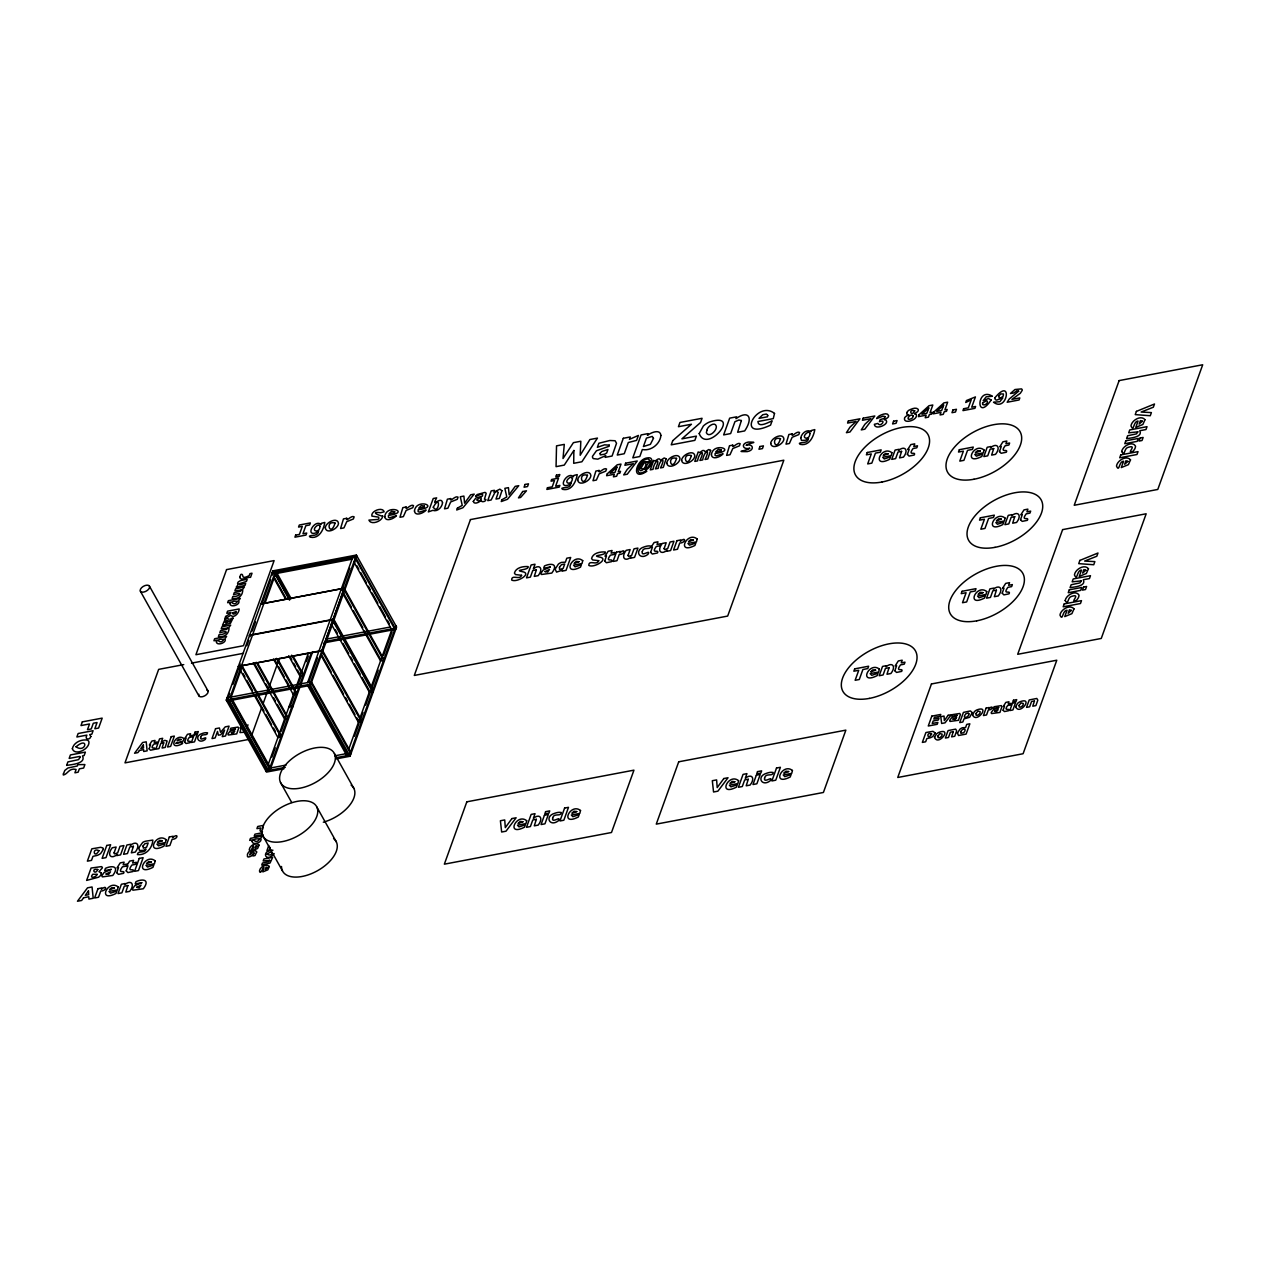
<?xml version="1.0" encoding="UTF-8"?>
<svg xmlns="http://www.w3.org/2000/svg" width="1266" height="1266" viewBox="0 0 1266 1266"><rect width="100%" height="100%" fill="white"/><g stroke="black" fill="none" stroke-linecap="round" stroke-linejoin="round"><path stroke-width="1.5" d="M243.452 729.643L243.816 731.131M283.98 768.779L266.477 772.086L226.25 700.098L272.807 570.871L356.379 555.046L396.606 627.018L350.049 756.261L336.44 758.84M227.674 698.927L229.668 693.42M232.96 684.257L240.224 664.08M246.838 645.739L248.816 640.248M252.124 631.085L255.416 621.907M262.03 603.581L270.608 579.733M272.253 575.207L271.984 573.15L355.556 557.309L395.783 629.297L323.874 642.922M242.613 665.346L230.729 698.341L230.111 697.25L275.038 572.564L289.914 599.198M265.069 602.996L275.64 573.656M247.392 726.431L247.978 724.817M251.649 735.467L261.556 707.963M262.885 704.292L279.39 658.447M266.699 768.731L265.876 770.994L285.309 767.323M268.012 765.06L308.303 653.209M271.921 756.973L275.228 747.81M281.179 731.305L285.799 718.471M294.377 694.638L289.756 707.472L289.154 706.381L292.193 705.811L292.81 706.903M297.684 685.476L300.991 676.297M306.277 661.627L308.255 656.136M269.737 768.145L298.808 687.47M300.121 683.798L311.357 652.623M312.623 651.895L270.354 769.237L231.678 700.051M307.591 682.58L352.502 557.895M308.857 681.836L317.45 657.988M341.883 590.146L349.812 568.149M321.722 650.55L238.15 666.391L321.865 650.819L344.178 588.215L260.606 604.04L344.178 588.215M350.049 756.261L309.822 684.273L356.379 555.046M262.885 827.521L262.663 829.309M268.788 845.482L266.936 850.625L269.136 850.214L270.149 847.413M348.53 749.804L370.02 690.16M370.985 687.454L392.128 628.791M347.644 753.381L346.837 755.66L307.812 685.856M354.433 736.226L359.053 723.392M361.032 717.885L363.01 712.394M365.652 705.051L370.273 692.217L369.672 691.125L372.71 690.556M372.267 686.71L378.202 670.22M383.487 655.551L392.08 631.702M395.989 625.942L349.448 755.169L335.838 757.748M318.589 530.929C317.988 536.895 311.879 534.537 309.458 536.135A4.478 2.421 -29.2 0 0 310.423 537.195C319.206 539.063 323.653 529.599 324.824 522.431L321.469 523.285A20.351 10.967 -29.2 0 0 320.884 524.63L320.409 523.997C314.348 519.946 305.549 535.597 315.218 533.128A4.399 2.374 -29.2 0 0 318.557 530.929M570.982 483.106C570.396 489.072 564.288 486.714 561.867 488.328A4.478 2.421 -29.2 0 0 562.816 489.388C571.615 491.24 576.062 481.776 577.233 474.608L573.878 475.462A20.351 10.967 -29.2 0 0 573.292 476.823L572.818 476.174C566.757 472.123 557.942 487.774 567.627 485.321A4.399 2.374 -29.2 0 0 570.966 483.106M274.184 853.601C265.638 863.744 260.479 850.341 272.965 850.198M245.319 732.191L239.954 732.555L241.284 727.586L240.097 727.808L241.869 725.972M272.38 572.232L356.98 556.138L310.423 685.365L226.867 701.19M273.899 573.989L352.28 559.145M249.529 635.485L333.1 619.66M183.744 664.618L158.661 669.366L124.986 762.876L248.405 739.486M191.451 663.147L243.515 653.288M326.027 639.188L390.165 627.034M325.22 641.466L340.76 638.523M344.653 637.779L395.182 628.205M337.832 639.377L341.725 638.634M238.91 667.752L241.948 667.166L280.973 736.97L277.919 737.556L239.86 669.445M227.073 697.835L310.645 681.994L350.872 753.982M226.25 700.098L309.822 684.273M293.712 693.721L296.766 693.135L277.729 659.095M278.267 736.575L281.321 736.005L242.312 666.201M267.996 768.478L286.132 765.044M334.715 755.834L346.378 753.634M263.502 825.369L257.71 826.476L256.919 828.644L260.717 827.932L260.1 829.879A4.922 2.643 -29.2 0 0 260.749 831.398L262.473 831.73M261.92 832.838L254.941 834.167L254.197 836.209L262.948 834.547M355.809 559.382L394.818 629.186L391.78 629.756L353.72 561.661M356.917 565.791L358.832 569.194M360.731 572.596L366.444 582.819M368.343 586.221L370.242 589.624M372.141 593.026L377.854 603.249M379.753 606.651L385.465 616.874M387.364 620.277L389.279 623.679M344.938 589.576L383.946 659.38M344.589 590.542L383.598 660.346L380.544 660.931L342.485 592.836M343.798 593.564L351.41 607.174M353.309 610.576L362.82 627.604M364.719 631.006L380.908 659.95M334.05 619.77L373.074 689.574M373.328 691.647L332.942 619.39L249.37 635.216L250.146 636.576M333.354 621.717L372.362 691.521L369.324 692.106L331.265 623.996M335.411 629.835L337.326 633.237M339.225 636.64L341.124 640.058M343.023 643.46L348.736 653.667M350.635 657.07L352.549 660.488M354.448 663.89L360.161 674.098M362.06 677.5L368.723 689.432M322.83 650.946L361.839 720.75L358.8 721.319L356.885 717.917M322.482 651.911L361.49 721.715L358.436 722.3L321.327 655.899M276.985 573.166L291.243 598.707M321.691 654.933L331.201 671.945M333.1 675.364L343.561 694.085M345.476 697.487L347.375 700.889M349.274 704.292L354.986 714.515M275.213 573.735L288.521 597.584M275.292 574.637L289.566 600.163M272.807 570.871L273.409 571.963M274.864 578.293L285.91 598.074M274.152 578.609L285.562 599.04M311.594 682.121L350.603 751.925M292.952 655.899L303.429 674.636M309.126 685.602L348.134 755.406M291.655 655.171L303.08 675.601L300.026 676.186L288.616 655.756M289.914 656.484L291.813 659.887M293.712 663.289L295.627 666.691M297.526 670.11L300.374 675.205M334.414 753.587A30.59 16.474 -29.2 0 1 300.232 788.148A30.59 16.474 -29.2 0 1 287.778 762.433A30.59 16.474 -29.2 0 1 334.414 753.587L353.926 788.496M276.431 658.367L296.402 694.116L293.364 694.686L273.377 658.937M274.675 659.665L276.589 663.067M278.488 666.486L284.201 676.693M286.1 680.095L288.949 685.207M257.536 663.02L287.983 717.49M256.238 662.292L287.635 718.471L284.581 719.041L253.184 662.862M254.498 663.59L264.008 680.617M265.907 684.02L268.756 689.131M273.519 697.645L275.418 701.048M277.333 704.45L284.945 718.075M243.072 673.591L244.971 676.994M246.87 680.396L252.583 690.619M255.431 695.714L263.993 711.049M265.907 714.451L271.604 724.658M273.519 728.061L275.418 731.479M316.832 807.012A30.59 16.474 -29.2 0 1 282.65 841.558A30.59 16.474 -29.2 0 1 270.18 815.842A30.59 16.474 -29.2 0 1 316.832 807.012L336.329 841.906M280.53 782.515L291.686 802.47M232.026 699.069L270.085 767.18M231.251 700.13L269.31 768.225L268.487 770.503L229.478 700.699M228.165 700.953L267.173 770.757M149.483 586.221A5.191 2.801 -29.2 0 1 143.675 592.077A5.191 2.801 -29.2 0 1 141.57 587.709A5.191 2.801 -29.2 0 1 149.483 586.221L208.004 690.92M140.336 591.127L198.857 695.825M262.948 835.94L282.46 870.834M206.769 689.986A5.191 2.801 -29.2 0 1 204.649 695.889A5.191 2.801 -29.2 0 1 198.857 694.243M333.559 838.551A30.59 16.474 -29.2 0 1 316.595 871.214A30.59 16.474 -29.2 0 1 281.511 866.498M351.141 785.142A30.59 16.474 -29.2 0 1 350.16 804.59A30.59 16.474 -29.2 0 1 323.321 822.204M382.743 516.18C382.11 521.37 370.985 525.485 368.897 520.089L377.79 519.471A1.867 1.013 -29.2 0 0 378.866 518.506L378.645 517.161L371.887 516.101C370.558 510.958 382.775 506.432 384.152 511.812L380.591 512.73C370.527 511.29 377.3 515.215 382.743 516.18M647.274 462.043L649.854 460.871C637.795 477.298 656.168 462.913 648.034 458.972C638.808 458.593 632.066 479.988 646.261 470.588L646.815 471.3C630.231 482.393 636.149 458.83 647.432 457.928A5.934 3.197 -29.2 0 1 650.866 458.355C654.997 461.837 646.024 473.262 644.473 468.357C635.326 477.029 640.913 458.403 647.274 462.043M473.278 501.431C474.022 505.039 479.687 502.127 481.175 500.276C480.906 502.744 486.002 501.7 485.954 499.595L484.451 499.152L486.128 493.566A4.225 2.279 -29.2 0 0 484.957 492.395L477.14 494.547L475.589 496.399L481.397 494.12L482.694 494.8L482.314 496.161L475.779 498.092L473.278 501.431M346.726 518.285C345.665 522.842 351.22 514.803 354.132 516.845L353.372 518.981L346.742 521.671L343.956 527.89L340.57 528.523L343.466 518.902L346.726 518.285M406.117 507.017C405.057 511.591 410.611 503.551 413.523 505.593L412.748 507.729L406.133 510.42L403.348 516.639L399.961 517.272L402.841 507.65L406.117 507.017M450.664 498.582C449.604 503.156 455.143 495.117 458.07 497.158L457.295 499.295L450.664 501.985L447.895 508.204L444.508 508.837L447.389 499.2L450.664 498.582M599.135 470.461C598.074 475.019 603.629 466.98 606.541 469.021L605.765 471.158L599.15 473.848L596.365 480.067L592.979 480.716L595.859 471.079L599.135 470.461M732.761 445.141C731.701 449.715 737.255 441.676 740.167 443.717L739.391 445.854L732.777 448.544L729.991 454.747L726.605 455.396L729.485 445.759L732.761 445.141M792.152 433.89C791.092 438.447 796.646 430.424 799.558 432.466L798.783 434.602L792.152 437.292L789.383 443.496L785.996 444.144L788.876 434.507L792.152 433.89M72.352 748.681C74.726 756.356 89.522 749.266 88.952 742.066A7.343 3.956 -29.2 0 0 87.101 740.088C81.182 739.186 73.745 742.398 72.352 748.681M259.087 845.134L257.615 848.489L252.63 850.53C255.906 837.443 250.114 856.148 249.275 849.47C249.798 845.53 256.365 841.684 259.087 845.134M269.326 866.482L267.838 869.837L262.869 871.878C266.129 858.791 260.353 877.496 259.498 870.818C260.036 866.878 266.588 863.032 269.326 866.482M1073.995 608.883L1071.891 613.662L1064.769 616.589L1067.064 610.228C1062.158 610.291 1063.013 622.033 1059.974 615.07C1060.734 609.437 1070.102 603.945 1073.995 608.883M1088.459 568.719L1086.355 573.498L1079.249 576.41L1081.544 570.048C1076.622 570.127 1077.493 581.869 1074.438 574.906C1075.198 569.273 1084.566 563.781 1088.459 568.719M1130.522 459.859L1128.402 464.654L1121.296 467.565L1123.591 461.204C1118.685 461.267 1119.54 473.009 1116.485 466.046C1117.245 460.428 1126.629 454.921 1130.522 459.859M1144.986 419.695L1142.882 424.474L1135.76 427.402L1138.055 421.04C1133.149 421.103 1134.02 432.845 1130.965 425.882C1131.725 420.249 1141.093 414.757 1144.986 419.695M573.862 450.474L573.704 463.309L581.901 461.758L597.457 438.099L589.893 439.539L580.192 455.269L580.825 441.248L573.403 442.657L563.022 458.514L564.288 444.382L556.534 445.854L556.059 466.648L564.272 465.097L573.862 450.474M991.136 400.024C975.659 422.971 976.371 386.019 992.402 396.258L986.167 396.812L983.16 400.721L988.414 398.489L991.136 400.024M335.047 523.095C330.394 538.366 324.413 519.82 335.047 523.095M587.456 475.288C582.803 490.543 576.821 472.012 587.456 475.288M676.535 458.403C671.882 473.674 665.9 455.127 676.535 458.403M691.378 455.586C686.742 470.857 680.744 452.31 691.378 455.586M780.473 438.716C775.821 453.988 769.839 435.441 780.473 438.716M97.767 869.473C95.029 876.167 90.456 867.859 97.767 869.473M384.753 516.702C385.37 522.383 394.122 518.712 396.432 515.642L389.706 517.762L388.456 517.272L388.456 515.373C411.529 512.477 386.336 503.156 384.753 516.702M414.457 511.068C415.058 516.765 423.809 513.078 426.12 510.024L419.394 512.129L418.144 511.654L418.144 509.739C441.233 506.859 416.039 497.538 414.457 511.068M711.397 454.81C712.014 460.507 720.765 456.82 723.076 453.766L716.35 455.871L715.1 455.396L715.084 453.481C738.173 450.585 712.98 441.28 711.397 454.81M699.212 433.558C706.982 454.51 742.667 411.118 709.435 422.037A11.03 5.934 -29.2 0 0 703.326 426.056L699.212 433.558M934.53 737.445C938.391 746.655 952.76 727.38 939.071 732.318A4.906 2.643 -29.2 0 0 936.349 734.106L934.53 737.445M972.573 714.958C976.45 724.168 990.819 704.877 977.115 709.83A4.906 2.643 -29.2 0 0 974.409 711.619L972.573 714.958M1015.68 706.792C1019.557 716.002 1033.926 696.711 1020.238 701.665A4.906 2.643 -29.2 0 0 1017.516 703.453L1015.68 706.792M994.949 397.714L995.076 399.091A5.017 2.706 -29.2 0 0 996.69 400.103L1002.878 397.856L999.855 401.718L993.525 402.208C1007.578 413.017 1012.784 376.176 994.949 397.714M227.595 628.047L226.756 629.376L220.537 630.674L219.793 632.715C231.551 629.503 224.747 635.105 219.129 634.582L218.401 636.624C226.092 637.542 229.415 632.288 228.988 627.35L230.681 625.135L221.946 626.781L221.202 628.822L227.595 628.047M241.315 589.988L240.477 591.317L234.242 592.615L233.514 594.656C245.272 591.444 238.467 597.046 232.833 596.523L232.105 598.565C239.796 599.483 243.119 594.229 242.692 589.291L244.385 587.076L235.65 588.737L234.922 590.763L241.315 589.988M227.516 621.084L227.31 622.492C223.607 624.534 225.823 619.216 227.516 621.084M114.098 852.825L114.462 853.885L117.659 852.904L120.033 846.289L123.926 845.561L120.571 854.867L116.678 855.61L117.042 854.582C110.506 859.883 106.835 854.503 112.231 847.777L116.14 847.033L114.098 852.825M116.757 872.685L118.403 874.379L123.577 873.334C125.92 869.141 116.472 875.028 122.422 866.83L126.173 866.118L126.901 864.092L123.15 864.805L124.115 862.146L120.223 862.89L117.042 867.843L118.529 867.574L116.757 872.685M126.22 870.881L127.866 872.591L133.041 871.53C135.383 867.352 125.935 873.239 131.886 865.042L135.636 864.33L136.364 862.304L132.613 863.016L133.579 860.358L129.686 861.086L126.505 866.055L127.993 865.77L126.22 870.881M149.151 748.871L150.464 750.232L154.594 749.377C156.478 746.038 148.913 750.738 153.677 744.186L156.683 743.617L157.253 742.003L154.262 742.556L155.038 740.436L151.92 741.021L149.372 744.994L150.559 744.772L149.151 748.871M184.678 742.129L185.991 743.49L190.137 742.651C192.021 739.297 184.456 744.012 189.22 737.445L192.21 736.875L192.796 735.261L189.805 735.831L190.565 733.694L187.463 734.296L184.915 738.268L186.102 738.046L184.678 742.129M604.721 561.028L606.367 562.737L611.541 561.677C613.883 557.499 604.436 563.386 610.386 555.173L614.137 554.461L614.865 552.451L611.114 553.147L612.079 550.488L608.186 551.232L605.006 556.201L606.493 555.916L604.721 561.028M628.094 555.331L628.458 556.407L631.655 555.41L634.029 548.811L637.922 548.083L634.567 557.388L630.674 558.132L631.038 557.103C624.486 562.389 620.831 557.024 626.227 550.299L630.136 549.555L628.094 555.331M650.629 552.324L652.275 554.033L657.45 552.973C659.792 548.795 650.344 554.682 656.294 546.485L660.045 545.773L660.773 543.747L657.022 544.459L657.988 541.801L654.095 542.528L650.914 547.498L652.417 547.213L650.629 552.324M666.09 458.798L663.289 467.391L660.535 467.914C666.707 455.159 659.317 459.843 658.162 468.357L655.408 468.879C661.564 455.982 654.205 461.014 653.019 469.338L650.249 469.86L653.019 462.185A66.924 36.049 -29.2 0 0 653.62 460.397C655.978 462.755 658.193 456.013 660.694 460.27L664.207 457.96L666.09 458.798M664.144 548.51L664.492 549.571L667.688 548.589L670.078 541.99L673.955 541.247L670.6 550.568L666.707 551.296L667.087 550.267C660.535 555.568 656.88 550.204 662.26 543.462L666.185 542.718L664.144 548.51M710.622 450.364L707.836 458.957L705.083 459.479C711.255 446.708 703.864 451.408 702.693 459.922L699.94 460.444C706.111 447.547 698.753 452.579 697.566 460.887L694.797 461.425L697.566 453.75A66.924 36.049 -29.2 0 0 698.167 451.962C700.525 454.32 702.741 447.578 705.241 451.835L708.754 449.525L710.622 450.364M894.856 670.743L896.502 672.452L901.677 671.391C904.019 667.214 894.571 673.101 900.522 664.887L904.272 664.175L905 662.165L901.25 662.862L902.215 660.203L898.322 660.947L895.141 665.916L896.629 665.631L894.856 670.743M907.39 454.383L909.035 456.077L914.21 455.032C916.552 450.838 907.105 456.725 913.055 448.528L916.806 447.816L917.533 445.79L913.783 446.502L914.748 443.844L910.855 444.572L907.675 449.541L909.178 449.272L907.39 454.383M999.491 451.582L1001.137 453.291L1006.312 452.231C1008.654 448.053 999.206 453.94 1005.157 445.743L1008.907 445.031L1009.635 443.005L1005.9 443.717L1006.85 441.043L1002.957 441.787L999.776 446.756L1001.279 446.471L999.491 451.582M1002.229 593.184L1003.859 594.893L1009.034 593.833C1011.376 589.655 1001.944 595.526 1007.894 587.329L1011.645 586.617L1012.373 584.591L1008.622 585.303L1009.572 582.645L1005.695 583.389L1002.514 588.358L1004.001 588.073L1002.229 593.184M1003.099 710.21L1004.413 711.571L1008.559 710.732C1010.426 707.393 1002.878 712.093 1007.641 705.526L1010.632 704.972L1011.217 703.342L1008.227 703.912L1008.986 701.775L1005.869 702.377L1003.337 706.349L1004.524 706.127L1003.099 710.21M1020.538 519.677L1022.184 521.386L1027.359 520.326C1029.701 516.148 1020.254 522.035 1026.204 513.838L1029.954 513.126L1030.682 511.1L1026.932 511.812L1027.897 509.138L1024.004 509.881L1020.823 514.851L1022.311 514.566L1020.538 519.677M118.197 886.96L117.501 889.84L108.971 891.454L110.553 893.147L116.852 891.058L115.981 893.464C96.802 903.228 107.974 878.746 118.197 886.96M155.164 860.848L154.468 863.728L145.938 865.343L147.521 867.036L153.819 864.963L152.949 867.352C133.769 877.116 144.941 852.635 155.164 860.848M166.147 839.675L165.45 842.539L156.921 844.153L158.503 845.862L164.802 843.773L163.931 846.163C144.751 855.927 155.924 831.445 166.147 839.675M183.966 738.632L183.396 740.927C165.071 746.608 185.991 739.945 182.193 743.822C166.843 751.64 175.784 732.049 183.966 738.632M526.688 820.716L525.976 823.58L517.462 825.195L519.044 826.904L525.327 824.815L524.472 827.204C505.276 836.968 516.449 812.487 526.688 820.716M582.724 560.648L582.028 563.512L573.498 565.127L575.08 566.836L581.379 564.747L580.508 567.136C561.329 576.9 572.501 552.419 582.724 560.648M580.524 810.509L579.828 813.389L571.298 815.003L572.881 816.697L579.179 814.608L578.309 817.013C559.129 826.777 570.301 802.296 580.524 810.509M697.155 538.968L696.458 541.832L687.929 543.446L689.511 545.155L695.809 543.067L694.939 545.456C675.759 555.22 686.932 530.739 697.155 538.968M738.584 780.679L737.888 783.559L729.358 785.173L730.941 786.866L737.239 784.778L736.369 787.183C717.189 796.931 728.361 772.45 738.584 780.679M774.523 413.444L773.273 418.619L757.923 421.531C758.192 428.288 768.604 422.29 772.102 420.834L770.551 425.139C734.565 442.008 756.751 399.233 774.523 413.444M792.437 770.472L791.725 773.352L783.195 774.966L784.793 776.659L791.076 774.586L790.221 776.976C771.026 786.74 782.198 762.259 792.437 770.472M891.913 452.753L891.217 455.633L882.687 457.248L884.269 458.941L890.568 456.868L889.697 459.257C870.517 469.021 881.69 444.54 891.913 452.753M879.364 669.128L878.667 671.993L870.138 673.607L871.736 675.316L878.018 673.227L877.164 675.617C857.968 685.381 869.141 660.899 879.364 669.128M984.014 449.968L983.318 452.848L974.788 454.462L976.371 456.156L982.669 454.067L981.799 456.472C962.619 466.236 973.791 441.739 984.014 449.968M986.736 591.57L986.04 594.434L977.51 596.049L979.109 597.758L985.391 595.669L984.537 598.058C965.341 607.822 976.513 583.341 986.736 591.57M1005.062 518.063L1004.365 520.943L995.836 522.557L997.418 524.251L1003.716 522.162L1002.846 524.567C983.666 534.315 994.839 509.834 1005.062 518.063M1065.197 600.543C1068.346 606.24 1067.507 597.584 1071.099 596.555C1082.335 592.757 1068.409 603.819 1076.543 600.29L1077.857 598.596A10.524 5.681 -29.2 0 0 1078.996 595.115C1075.91 589.655 1065.956 595.147 1065.197 600.543M1121.723 451.519C1124.857 457.216 1124.034 448.56 1127.626 447.531C1138.862 443.733 1124.936 454.795 1133.054 451.266L1134.383 449.572A10.524 5.681 -29.2 0 0 1135.507 446.091C1132.437 440.631 1122.483 446.123 1121.723 451.519M239.717 577.138C240.318 581.869 248.057 576.536 250.541 577.359L252.029 573.213L249.94 573.609L249.228 575.587C239.796 580.651 244.67 573.245 240.841 574.416L239.717 577.138M111.218 869.394L104.113 872.511L101.929 875.581A4.209 2.263 -29.2 0 0 102.419 876.879L112.801 875.455C119.874 866.007 112.009 865.295 105.442 868.349L104.635 870.597L111.218 869.394M141.76 882.703L134.671 885.82L132.471 888.89A4.209 2.263 -29.2 0 0 132.962 890.188L143.343 888.764C150.417 879.316 142.552 878.62 135.984 881.658L135.177 883.905L141.76 882.703M235.429 729.042L229.747 731.542L227.991 733.995A3.371 1.82 -29.2 0 0 228.386 735.024L236.695 733.884L238.673 728.219L238.04 727.095L230.808 728.203L230.159 730.007L235.429 729.042M550.235 567.01L543.146 570.127L540.946 573.197A4.209 2.263 -29.2 0 0 541.437 574.495L551.818 573.071C558.892 563.623 551.026 562.927 544.459 565.965L543.652 568.212L550.235 567.01M609.231 445.141L609.152 446.249L596.46 450.759L592.504 456.282A7.58 4.083 -29.2 0 0 593.39 458.609L597.805 459.162L605.749 455.586L605.116 457.358L612.079 456.045L616.526 443.29L615.118 440.742L609.848 440.489L598.834 443.258L597.378 447.309L604.547 444.841L609.231 445.141M957.159 715.448L951.478 717.933L949.722 720.401A3.371 1.82 -29.2 0 0 950.117 721.43L958.425 720.291L960.403 714.625L959.77 713.486L952.538 714.61L951.89 716.414L957.159 715.448M998.668 707.583L992.987 710.068L991.231 712.536A3.371 1.82 -29.2 0 0 991.626 713.565L999.934 712.426L1001.912 706.76L1001.279 705.621L994.047 706.745L993.399 708.549L998.668 707.583M325.283 527.875C326.406 534.695 338.228 528.808 338.497 523.38C337.658 516.528 325.457 522.399 325.283 527.875M521.576 575.302C519.946 580.572 511.591 573.973 511.654 580.002C516.575 583.12 532.844 573.371 522.257 571.646C512.888 569.7 529.33 570.38 528.159 566.598C523.159 566.203 515.784 567.516 514.407 573.15L515.515 574.558L521.576 575.302M577.692 480.051C578.799 486.872 590.621 480.985 590.905 475.573C590.067 468.705 577.866 474.592 577.692 480.051M598.723 560.68C597.093 565.965 588.737 559.35 588.801 565.38C593.722 568.497 609.99 558.749 599.404 557.024C590.035 555.078 606.477 555.774 605.306 551.992C600.306 551.596 592.931 552.91 591.554 558.543L592.662 559.936L598.723 560.68M666.771 463.182C667.894 469.987 679.715 464.116 679.984 458.688C679.162 451.82 666.945 457.706 666.771 463.182M681.614 460.365C682.738 467.186 694.559 461.299 694.844 455.871C694.005 449.019 681.804 454.89 681.614 460.365M770.709 443.496C771.817 450.3 783.638 444.413 783.923 439.001C783.084 432.133 770.883 438.02 770.709 443.496M256.666 851.986L255.004 855.579L252.804 856.006L254.181 852.746L250.969 856.275L248.706 856.987A2.991 1.614 -29.2 0 1 247.471 856.512L247.44 854.328A8.72 4.7 -29.2 0 1 249.022 851.781L251.317 851.338L249.671 854.93L253.691 851.005L255.669 850.736L256.666 851.986M233.039 618.109L230.444 623.363L222.484 625.277L225.016 619.644A2.943 1.583 -29.2 0 1 226.598 618.852L229.067 618.947L228.94 622.192L230.523 621.052L230.918 618.504L233.039 618.109M76.023 746.798C85.993 753.745 89.269 735.578 76.023 746.798M267.205 854.233C272.95 857.668 273.82 848.267 267.205 854.233M127.882 885.567L125.793 892.087L129.718 891.343C135.193 884.475 131.332 879.348 124.891 884.538L125.255 883.51L121.378 884.254L118.023 893.559L121.9 892.831L124.29 886.216L127.882 885.567M133.405 846.321L131.332 852.841L135.24 852.097C140.716 845.229 136.87 840.102 130.43 845.292L130.794 844.264L126.901 844.992L123.546 854.313L127.439 853.569L129.812 846.97L133.405 846.321M163.741 742.81L162.08 748.032L165.197 747.431L167.096 740.99L164.817 740.373L161.352 741.987L162.681 738.3L159.563 738.885L155.845 749.203L158.962 748.617L160.861 743.332L163.741 742.81M239.337 583.705L239.48 584.655L245.683 583.484L244.955 585.525L236.204 587.171L237.913 584.955C235.571 580.255 244.908 579.891 247.155 579.417L246.411 581.458L239.337 583.705M394.691 511.749L394.596 512.73L389.042 513.774L391.605 511.211L394.691 511.749M424.379 506.131L424.3 507.096L418.745 508.157L421.293 505.593L424.379 506.131M536.357 569.874L534.268 576.394L538.192 575.65C543.668 568.782 539.807 563.655 533.366 568.845L535.027 564.225L531.134 564.952L526.498 577.866L530.375 577.122L532.764 570.523L536.357 569.874M536.357 819.324L534.284 825.843L538.192 825.1C543.684 818.232 539.822 813.104 533.382 818.295L535.043 813.674L531.15 814.402L526.498 827.315L530.391 826.571L532.78 819.972L536.357 819.324M721.335 449.873L721.24 450.838L715.686 451.899L718.249 449.335L721.335 449.873M741.385 420.534L737.651 432.26L744.693 430.915C753.602 417.733 748.633 409.583 736.021 418.666L736.685 416.815L729.675 418.144L723.646 434.903L730.64 433.573L734.929 421.689L738.901 420.011L741.385 420.534M748.269 779.286L746.196 785.806L750.105 785.062C755.58 778.194 751.735 773.067 745.294 778.258L746.956 773.637L743.063 774.381L738.41 787.278L742.303 786.534L744.677 779.935L748.269 779.286M901.598 451.376L899.525 457.881L903.433 457.137C908.909 450.285 905.048 445.157 898.607 450.332L898.987 449.303L895.094 450.047L891.739 459.368L895.632 458.624L898.005 452.025L901.598 451.376M889.048 667.736L886.975 674.256L890.884 673.512C896.375 666.644 892.514 661.517 886.073 666.707L886.437 665.679L882.544 666.407L879.19 675.727L883.082 674.984L885.456 668.385L889.048 667.736M953.266 731.653L951.605 736.859L954.738 736.274L956.669 730.783L955.64 729.137L948.06 730.593L945.385 738.046L948.503 737.461L950.402 732.175L953.266 731.653M993.699 448.575L991.626 455.095L995.535 454.352C1001.01 447.484 997.149 442.356 990.708 447.547L991.088 446.518L987.195 447.262L983.84 456.567L987.733 455.839L990.107 449.224L993.699 448.575M996.421 590.178L994.348 596.697L998.257 595.954C1003.732 589.086 999.887 583.958 993.446 589.149L993.81 588.12L989.917 588.848L986.562 598.169L990.455 597.425L992.829 590.826L996.421 590.178M1014.746 516.67L1012.673 523.19L1016.582 522.447C1022.058 515.579 1018.196 510.451 1011.756 515.642L1012.135 514.613L1008.242 515.357L1004.888 524.662L1008.78 523.934L1011.154 517.319L1014.746 516.67M1034.433 701L1032.771 706.206L1035.905 705.605L1037.835 700.13L1036.791 698.468L1029.226 699.94L1026.536 707.378L1029.654 706.792L1031.553 701.506L1034.433 701M884.997 416.625L884.934 417.21A2.057 1.108 -29.2 0 1 883.462 418.666L880.202 419.584L879.459 421.625C887.086 418.761 880.329 428.035 877.908 423.43L874.379 424.3C874.743 430.915 890.963 423.857 885.52 419.821C881.231 420.027 889.507 418.366 888.637 415.628C887.482 412.099 882.006 414.504 879.617 415.644A5.127 2.769 -29.2 0 0 877.243 417.717L876.705 418.587L883.082 416.118L884.997 416.625M63.427 773.874L63.3 775.014C67.921 774.191 68.886 767.592 76.102 769.459L74.9 772.814L78.144 772.197L79.362 768.842L83.635 768.035L84.901 764.553L77.843 764.648L77.353 765.977L67.968 767.987L64.819 770.424L63.427 773.874M320.013 526.34C319.618 534.094 309.648 531.008 317.228 525.517A2.39 1.282 -29.2 0 1 319.127 525.121L320.013 526.34M572.422 478.516C572.01 486.271 562.041 483.185 569.637 477.693A2.39 1.282 -29.2 0 1 571.536 477.298L572.422 478.516M809.987 433.51C809.575 441.264 799.606 438.178 807.202 432.687A2.39 1.282 -29.2 0 1 809.101 432.292L809.987 433.51M138.674 847.935L139.561 850.53L143.264 850.388A5.982 3.212 -29.2 0 0 145.97 849.043C145.068 854.044 137.709 849.882 137.408 854.582C146.001 855.468 152.252 848.41 152.838 840.086L145.922 841.146A5.713 3.07 -29.2 0 0 142.726 842.412L138.674 847.935M555.157 569.13L556.549 572.105L562.5 570.143L562.151 571.108L566.044 570.365L570.697 557.467L566.804 558.195L565.38 562.167L561.455 562.405A5.602 3.023 -29.2 0 0 558.369 564.13L555.157 569.13M957.413 733.125L958.52 735.499L966.116 734.106L969.851 723.788L966.733 724.374L965.594 727.554L962.445 727.744A4.478 2.421 -29.2 0 0 959.992 729.121L957.413 733.125M80.106 757.226L78.555 759.647L67.889 761.91L66.639 765.408C70.421 764.648 86.515 763.904 82.48 755.897L84.126 755.58L85.392 752.099L70.405 754.947L69.155 758.429L79.774 756.419L80.106 757.226M269.579 860.31L268.677 861.719L262.458 863.048L261.73 865.089L270.054 863.016L272.665 857.319L263.929 858.981L263.186 861.007L269.579 860.31M433.288 507.207C438.796 515.879 441.407 492.411 433.288 507.207M1081.291 580.857L1079.993 582.882L1071.115 584.765L1070.055 587.677C1073.22 587.028 1086.639 586.427 1083.269 579.749L1089.456 578.578L1090.501 575.682L1073.204 578.958L1072.16 581.854L1081.291 580.857M1137.818 431.833L1136.52 433.858L1127.642 435.741L1126.582 438.653C1129.747 438.02 1143.151 437.403 1139.78 430.725L1145.983 429.554L1147.028 426.658L1129.731 429.934L1128.686 432.83L1137.818 431.833M1018.655 391.194L1009.303 398.964L1007.166 402.24L1019.083 399.977L1019.826 397.904L1011.93 399.391L1020.317 393.283L1022.232 390.308A4.431 2.39 -29.2 0 0 1021.456 388.899L1014.968 389.517L1010.458 393.489L1013.829 392.982L1016.867 390.783L1018.655 391.194M660.915 435.441C660.092 444.081 650.93 451.313 642.337 449.525L639.821 456.52L632.81 457.849L641.071 434.934L648.081 433.605L647.448 435.346C650.645 432.766 660.251 428.478 660.915 435.441M972.241 712.631L969.645 717.284L963.98 718.898L962.856 722L959.739 722.585L963.41 712.41L970.436 710.938L972.241 712.631M501.922 490.717L499.358 498.44L495.987 499.089L498.266 492.427L496.81 491.445A2.659 1.44 -29.2 0 0 495.053 492.189L491.145 500.007L487.758 500.64L491.176 490.907L494.405 490.306L493.914 492.205L499.848 489.151L501.922 490.717M90.851 736.511C89.918 740.515 84.078 739.581 86.895 735.103L76.862 737.002L78.128 733.52L93.098 730.688L91.848 734.169L89.696 734.581L90.851 736.511M906.757 412.763L906.962 414.314L908.846 414.9L906.741 415.865A4.289 2.31 -29.2 0 0 904.589 417.907C902.895 424.854 918.625 419.916 916.252 414.378C910.998 413.903 919.464 412.684 918.277 409.393C916.062 406.797 911.599 408.918 909.035 410.168A4.289 2.31 -29.2 0 0 907.089 412.067L906.757 412.763M257.251 846.21L254.988 848.22L255.874 845.751L257.251 846.21M267.49 867.558L265.227 869.568L266.113 867.099L267.49 867.558M641.039 468.293C646.53 472.788 648.509 453.07 641.039 468.293M1071.368 610.418L1068.156 613.282L1069.422 609.769L1071.368 610.418M1085.848 570.254L1082.62 573.118L1083.886 569.605L1085.848 570.254M1127.895 461.394L1124.683 464.258L1125.933 460.745L1127.895 461.394M1142.375 421.23L1139.147 424.094L1140.413 420.581L1142.375 421.23M800.792 437.688L801.41 440.394L805.176 440.299A4.399 2.374 -29.2 0 0 808.515 438.099C807.977 444.081 801.821 441.692 799.416 443.306A4.478 2.421 -29.2 0 0 800.381 444.382C809.164 446.233 813.611 436.77 814.798 429.601L811.443 430.456A20.351 10.967 -29.2 0 0 810.841 431.801L810.382 431.168C806.141 429.475 801.615 433.605 800.792 437.688M749.646 448.275C746.354 451.092 733.52 451.645 747.193 451.614C754.773 450.411 753.571 443.353 746.101 445.221C749.345 442.831 760.439 442.119 748.253 442.071C740.721 443.416 742.509 450.095 749.646 448.275M223.671 639.409C220.727 645.518 213.796 637.937 223.671 639.409M237.391 601.35C234.432 607.474 227.5 599.894 237.391 601.35M259.467 839.042C256.523 845.166 249.576 837.57 259.467 839.042M106.091 873.999L108.654 874.426L110.506 871.815L106.091 873.999M136.649 887.324L139.213 887.735L141.048 885.124L136.649 887.324M231.33 732.729L233.387 733.077L234.859 730.973L231.33 732.729M545.124 571.631L547.687 572.042L549.523 569.431L545.124 571.631M600.021 453.45L600.29 454.905L604.626 454.193L606.683 452.991L607.949 449.493L601.761 451.519L600.021 453.45M953.061 719.135L955.118 719.468L956.59 717.379L953.061 719.135M994.57 711.27L996.627 711.603L998.099 709.514L994.57 711.27M442.53 502.776C442.119 507.191 437.403 512.129 432.83 510.34L428.335 511.907L433.241 498.503L436.643 497.87C430.361 509.391 441.217 495.006 442.53 502.776M101.422 873.018L100.821 874.996A5.017 2.706 -29.2 0 1 98.526 877.211L86.642 880.408L91.089 868.049L101.28 866.624A3.608 1.946 -29.2 0 1 102.356 867.906L98.97 871.704L101.422 873.018M114.415 888.036L109.588 889.697L111.693 887.672L114.415 888.036M151.398 861.924L146.555 863.602L148.66 861.56L151.398 861.924M162.38 840.735L157.538 842.412L159.643 840.371L162.38 840.735M180.943 739.486L177.082 740.816L178.759 739.186L180.943 739.486M522.905 821.776L518.079 823.454L520.184 821.412L522.905 821.776M578.958 561.708L574.115 563.386L576.22 561.344L578.958 561.708M576.758 811.585L571.915 813.247L574.02 811.221L576.758 811.585M693.388 540.028L688.546 541.706L690.65 539.664L693.388 540.028M767.734 415.375L767.497 416.783L759.03 418.381L762.812 414.726L766.389 414.029L767.734 415.375M734.818 781.755L729.976 783.417L732.08 781.391L734.818 781.755M788.655 771.548L783.828 773.225L785.917 771.184L788.655 771.548M888.146 453.829L883.304 455.507L885.409 453.465L888.146 453.829M875.597 670.189L870.771 671.866L872.86 669.825L875.597 670.189M980.248 451.044L975.406 452.706L977.51 450.68L980.248 451.044M982.97 592.63L978.143 594.308L980.232 592.266L982.97 592.63M1001.295 519.139L996.453 520.801L998.558 518.775L1001.295 519.139M982.59 402.968L982.669 404.534C984.726 406.275 989.332 402.208 986.752 400.626L982.59 402.968M998.621 396.211L999.27 397.967L1001.216 397.651L1003.258 396.021L1003.432 393.963L1000.741 393.948L998.621 396.211M200.677 737.271C199.522 742.208 208.225 734.723 205.155 739.518C198.176 744.772 194.046 735.768 202.275 733.489A8.419 4.542 -29.2 0 1 206.057 732.697L207.561 732.824C207.323 736.575 201.468 732.808 200.677 737.271M552.688 818.042C551.248 824.213 562.12 814.861 558.274 820.859C549.571 827.426 544.396 816.159 554.682 813.31A10.524 5.681 -29.2 0 1 559.414 812.329L561.297 812.503C560.996 817.187 553.685 812.471 552.688 818.042M642.289 551.628C640.849 557.784 651.705 548.447 647.875 554.429C639.156 561.012 633.997 549.745 644.283 546.896A10.524 5.681 -29.2 0 1 649.015 545.899L650.882 546.073C650.582 550.757 643.286 546.042 642.289 551.628M764.601 778.02C763.161 784.176 774.017 774.839 770.187 780.821C761.467 787.405 756.308 776.137 766.595 773.289A10.524 5.681 -29.2 0 1 771.326 772.292L773.194 772.466C772.909 777.15 765.598 772.434 764.601 778.02M914.717 410.817C911.346 417.97 907.785 408.412 914.717 410.817M98.938 850.705C93.826 859.741 91.738 846.986 98.938 850.705M931.618 734.043C927.519 741.275 925.842 731.068 931.618 734.043M913.213 416.008L912.675 417.495A2.216 1.203 -29.2 0 1 911.093 418.793C904.541 421.625 910.238 412.225 913.213 416.008M97.102 874.363C96.691 877.354 88.509 879.095 92.719 874.268L97.102 874.363M477.06 499.912C480.526 504.406 484.292 492.806 477.06 499.912M216.375 641.799C216.549 646.309 227.405 642.717 224.952 638.665L226.598 636.466L214.65 638.729L213.922 640.77L217.562 640.074L216.375 641.799M230.08 603.74C230.254 608.266 241.11 604.657 238.657 600.622L240.303 598.407L228.355 600.67L227.627 602.711L231.267 602.015L230.08 603.74M252.156 841.431C252.345 845.941 263.186 842.349 260.733 838.314L262.379 836.098L250.431 838.361L249.703 840.402L253.342 839.706L252.156 841.431M706.903 430.298L706.349 432.719C708.77 438.305 717.142 430.582 716.303 426.199C714.91 421.024 707.045 426.737 706.903 430.298M937.948 736.005C936.745 740.04 942.98 736.749 942.126 734.169L939.942 733.552L937.948 736.005M975.991 713.502C974.804 717.553 981.039 714.261 980.169 711.682L978.001 711.065L975.991 713.502M1019.098 705.336C1017.911 709.387 1024.147 706.08 1023.276 703.516L1021.108 702.899L1019.098 705.336M103.385 849.328L100.663 853.506A7.026 3.782 -29.2 0 1 96.802 855.515L92.972 856.338L91.516 860.374L87.37 861.165L91.817 848.821L100.647 847.318L102.942 847.967L103.385 849.328M935.163 732.935L932.995 736.29A5.618 3.023 -29.2 0 1 929.893 737.888L926.839 738.553L925.668 741.781L922.344 742.414L925.905 732.523L932.963 731.337L935.163 732.935M559.445 567.31L559.525 569.399L563.085 568.529L564.731 563.971L561.408 564.747L559.445 567.31M653.478 438.305L650.376 444.35L643.413 446.534L646.451 438.099L652.243 436.422L653.478 438.305M960.847 731.669L960.91 733.346L963.758 732.65C967.889 727.776 961.733 728.33 960.847 731.669M968.917 713.897C969.012 717.743 961.226 719.484 965.8 713.802L968.379 713.059L968.917 713.897M142.947 846.131L143.374 848.141L146.634 847.191L148.169 842.982L144.846 843.742L142.947 846.131M232.897 612.728C231.994 615.577 236.726 613.567 236.251 611.525L232.897 612.728M82.322 721.873L80.977 725.576L89.522 723.962L87.465 729.691L91.247 728.963L93.304 723.25L97.055 722.538L94.823 728.757L98.606 728.045L102.182 718.123L82.322 721.873M106.755 845.466L102.103 858.364L105.996 857.636L110.648 844.723L106.755 845.466M97.988 888.685L94.618 897.99L98.511 897.262L100.758 891.027C106.708 891.169 107.547 884.095 101.391 889.27L101.866 887.941L97.988 888.685M226.567 569.605L195.913 654.728L243.468 645.707L274.121 560.601L226.567 569.605M171.227 736.67L167.508 747.003L170.625 746.402L174.344 736.084L171.227 736.67M225.649 616.495L224.683 619.153L230.665 615.308C234.178 618.932 239.274 612.617 239.163 608.962L227.564 611.146L226.788 613.314L231.045 612.507L230.76 613.282L225.649 616.495M139.244 858.411L134.592 871.325L138.485 870.581L143.137 857.668L139.244 858.411M195.011 732.159L194.363 733.979L197.654 733.346L198.303 731.542L195.011 732.159M194.078 735.024L191.388 742.477L194.505 741.876L197.179 734.438L194.078 735.024M169.328 836.953L165.973 846.274L169.866 845.53L172.113 839.295C178.063 839.437 178.902 832.379 172.746 837.554L173.22 836.225L169.328 836.953M215.568 728.694L212.008 738.569L215.141 737.967L217.499 731.432L218.385 735.198L220.648 734.771L224.588 730.086L222.23 736.638L225.538 736.005L229.083 726.13L225.253 726.858L220.569 732.286L219.398 727.966L215.568 728.694M295.643 535.122L294.915 537.18L305.976 535.091L306.72 533.033L302.954 533.746L305.85 525.691L309.616 524.979L310.36 522.921L299.282 525.026L298.554 527.083L302.305 526.371L299.409 534.41L295.643 535.122M457.374 508.188L456.725 509.976L462.929 507.745L474.228 494.12L470.667 494.8L464.606 503.172L463.894 496.082L460.302 496.763L462.232 505.387L457.374 508.188M470.446 519.582L414.299 675.443L727.681 616.067L783.828 460.207L470.446 519.582M501.922 499.738L501.257 501.542L507.476 499.295L518.759 485.685L515.215 486.35L509.154 494.737L508.441 487.647L504.849 488.328L506.78 496.952L501.922 499.738M525.026 484.467L524.045 487.22L527.526 486.555L528.523 483.818L525.026 484.467M547.466 487.742L546.849 489.451L559.271 487.094L559.889 485.384L555.632 486.191L558.528 478.152L551.628 479.466L551.011 481.175L554.508 480.51L552.229 486.84L547.466 487.742M556.439 475.177L555.758 477.045L559.161 476.396L559.825 474.528L556.439 475.177M466.822 801.821L444.35 864.172L611.494 832.506L633.95 770.155L466.822 801.821M607.284 473.816L606.588 475.715L614.342 474.259L613.409 476.839L616.653 476.222L617.571 473.642L619.849 473.215L620.53 471.332L618.251 471.759L621.02 464.068L617.238 464.78L607.284 473.816M623.299 438.289L617.254 455.064L624.265 453.734L628.316 442.514L636.608 440.378L638.396 435.441L629.439 439.365L630.31 436.976L623.299 438.289M616.352 468.657L615.023 472.376L610.133 473.294L617.112 466.853L616.352 468.657M625.61 463.198L624.866 465.287L633.317 463.673L627.303 469.322L623.711 474.892L627.256 474.212L637.225 460.998L625.61 463.198M616.447 552.15L613.092 561.455L616.985 560.727L619.232 554.476C625.182 554.635 626.021 547.561 619.865 552.736L620.34 551.406L616.447 552.15M672.737 440.679L671.233 444.841L694.86 440.362L696.395 436.121L681.899 438.859L700.541 422.528L702.076 418.286L679.953 422.464L678.434 426.705L691.426 424.252L672.737 440.679M544.427 815.241L541.073 824.546L544.966 823.818L548.32 814.497L544.427 815.241M545.614 811.664L544.807 813.927L548.922 813.152L549.729 810.889L545.614 811.664M564.604 808.072L559.952 820.969L563.845 820.241L568.497 807.328L564.604 808.072M676.946 540.677L673.591 549.998L677.484 549.254L679.731 543.019C685.666 543.177 686.52 536.104 680.348 541.278L680.839 539.949L676.946 540.677M759.948 446.518L758.951 449.256L762.449 448.607L763.445 445.854L759.948 446.518M678.718 761.8L656.263 824.134L823.406 792.469L845.862 730.134L678.718 761.8M848.331 421.008L847.571 423.081L856.038 421.483L850.008 427.133L846.416 432.687L849.961 432.022L859.93 418.809L848.331 421.008M863.175 418.191L862.431 420.28L870.881 418.666L864.868 424.316L861.276 429.886L864.805 429.206L874.79 415.992L863.175 418.191M867.242 452.5L866.387 454.858L871.277 453.924L867.685 463.926L871.831 463.134L875.439 453.133L880.329 452.215L881.183 449.857L867.242 452.5M757.527 771.627L756.704 773.89L760.819 773.115L761.641 770.852L757.527 771.627M756.34 775.203L752.985 784.524L756.878 783.781L760.233 774.46L756.34 775.203M893.574 421.198L892.577 423.952L896.075 423.287L897.072 420.534L893.574 421.198M776.517 768.035L771.864 780.948L775.757 780.204L780.41 767.291L776.517 768.035M919.069 414.742L918.388 416.641L926.142 415.185L925.209 417.764L928.437 417.147L929.371 414.568L931.649 414.14L932.33 412.257L930.051 412.684L932.82 404.993L929.022 405.721L919.069 414.742M928.152 409.598L926.807 413.302L921.917 414.219L928.896 407.794L928.152 409.598M933.928 411.941L933.232 413.84L940.986 412.368L940.052 414.947L943.281 414.346L944.214 411.751L946.493 411.323L947.174 409.44L944.895 409.868L947.664 402.177L943.882 402.904L933.928 411.941M942.996 406.782L941.667 410.485L936.761 411.418L943.74 404.978L942.996 406.782M854.692 668.859L853.838 671.217L858.744 670.284L855.136 680.285L859.298 679.494L862.89 669.508L867.78 668.575L868.634 666.217L854.692 668.859M952.966 409.947L951.969 412.7L955.466 412.036L956.463 409.282L952.966 409.947M963.616 408.728L962.951 410.611L974.947 408.348L975.611 406.465L971.718 407.193L975.421 396.923L966.449 400.547L965.752 402.477L971.212 399.819L968.316 407.842L963.616 408.728M959.343 449.699L958.489 452.057L963.379 451.139L959.786 461.125L963.932 460.333L967.54 450.348L972.43 449.414L973.285 447.056L959.343 449.699M980.39 517.794L979.536 520.152L984.426 519.234L980.833 529.22L984.98 528.428L988.588 518.443L993.478 517.509L994.316 515.151L980.39 517.794M962.065 591.301L961.211 593.659L966.1 592.725L962.508 602.727L966.67 601.936L970.262 591.934L975.152 591.016L976.007 588.658L962.065 591.301M931.444 683.957L897.752 777.482L1023.102 753.729L1056.793 660.219L931.444 683.957M931.823 716.129L928.263 726.004L937.22 724.31L937.884 722.427L932.251 723.487L933.137 721.003L938.343 720.022L939.024 718.123L933.817 719.12L934.45 717.379L940.1 716.319L940.765 714.435L931.823 716.129M986.119 708.105L983.429 715.559L986.546 714.958L988.35 709.973C993.098 710.084 993.778 704.434 988.841 708.58L989.237 707.504L986.119 708.105M1062.617 529.615L1017.69 654.3L1101.262 638.46L1146.173 513.774L1062.617 529.615M1119.128 380.591L1074.217 505.276L1157.789 489.451L1202.7 364.766L1119.128 380.591M1012.483 703.105L1009.809 710.558L1012.911 709.973L1015.601 702.519L1012.483 703.105M1013.433 700.24L1012.784 702.06L1016.076 701.443L1016.725 699.623L1013.433 700.24M1064.215 603.914L1063.171 606.81L1080.468 603.534L1081.512 600.638L1064.215 603.914M1069.279 589.829L1068.235 592.725L1080.721 590.367L1081.765 587.456L1069.279 589.829M1079.882 560.411L1078.727 563.639L1093.745 564.747L1094.868 561.613L1084.63 561.06L1096.815 556.249L1097.97 553.02L1079.882 560.411M1120.742 454.89L1119.698 457.786L1136.995 454.51L1138.039 451.614L1120.742 454.89M1125.806 440.805L1124.762 443.701L1137.248 441.343L1138.292 438.432L1125.806 440.805M1136.409 411.387L1135.238 414.615L1150.272 415.739L1151.395 412.589L1141.141 412.036L1153.326 407.225L1154.497 403.996L1136.409 411.387M1083.585 587.044L1082.477 590.114L1085.516 589.529L1086.608 586.459L1083.585 587.044M1140.096 438.02L1139.004 441.09L1142.027 440.505L1143.135 437.45L1140.096 438.02M522.668 491.525L518.474 497.87L520.579 497.475L526.482 490.797L522.668 491.525M139.45 750.437L137.899 752.605L134.56 753.238L142.599 742.509L146.223 741.829L147.141 750.849L143.723 751.498L143.612 749.646L139.45 750.437M83.588 897.736L81.657 900.458L77.479 901.234L87.528 887.83L92.054 886.975L93.209 898.259L88.921 899.082L88.794 896.755L83.588 897.736M948.107 715.306L944.325 720.607L944.056 716.065L940.78 716.698L941.651 723.472L945.053 722.823L951.32 714.689L948.107 715.306M143.359 744.994L140.827 748.507L143.533 747.984L143.359 744.994M88.462 890.932L85.313 895.315L88.699 894.682L88.462 890.932M511.923 818.564L505.308 827.616L504.723 819.941L500.402 820.748L501.653 832.015L505.989 831.208L516.117 817.773L511.923 818.564M723.82 778.543L717.205 787.579L716.619 779.903L712.315 780.711L713.549 791.994L717.885 791.171L728.029 777.735L723.82 778.543M881.896 482.03A41.525 22.377 -29.2 0 0 928.295 435.124A41.525 22.377 -29.2 0 0 864.979 447.12A41.525 22.377 -29.2 0 0 881.896 482.03M973.997 479.244A41.525 22.377 -29.2 0 0 1020.396 432.323A41.525 22.377 -29.2 0 0 957.08 444.334A41.525 22.377 -29.2 0 0 973.997 479.244M995.044 547.339A41.525 22.377 -29.2 0 0 1041.443 500.418A41.525 22.377 -29.2 0 0 978.112 512.429A41.525 22.377 -29.2 0 0 995.044 547.339M976.719 620.831A41.525 22.377 -29.2 0 0 1023.118 573.925A41.525 22.377 -29.2 0 0 959.802 585.921A41.525 22.377 -29.2 0 0 976.719 620.831M869.346 698.405A41.525 22.377 -29.2 0 0 915.761 651.484A41.525 22.377 -29.2 0 0 852.429 663.479A41.525 22.377 -29.2 0 0 869.346 698.405"/></g></svg>
